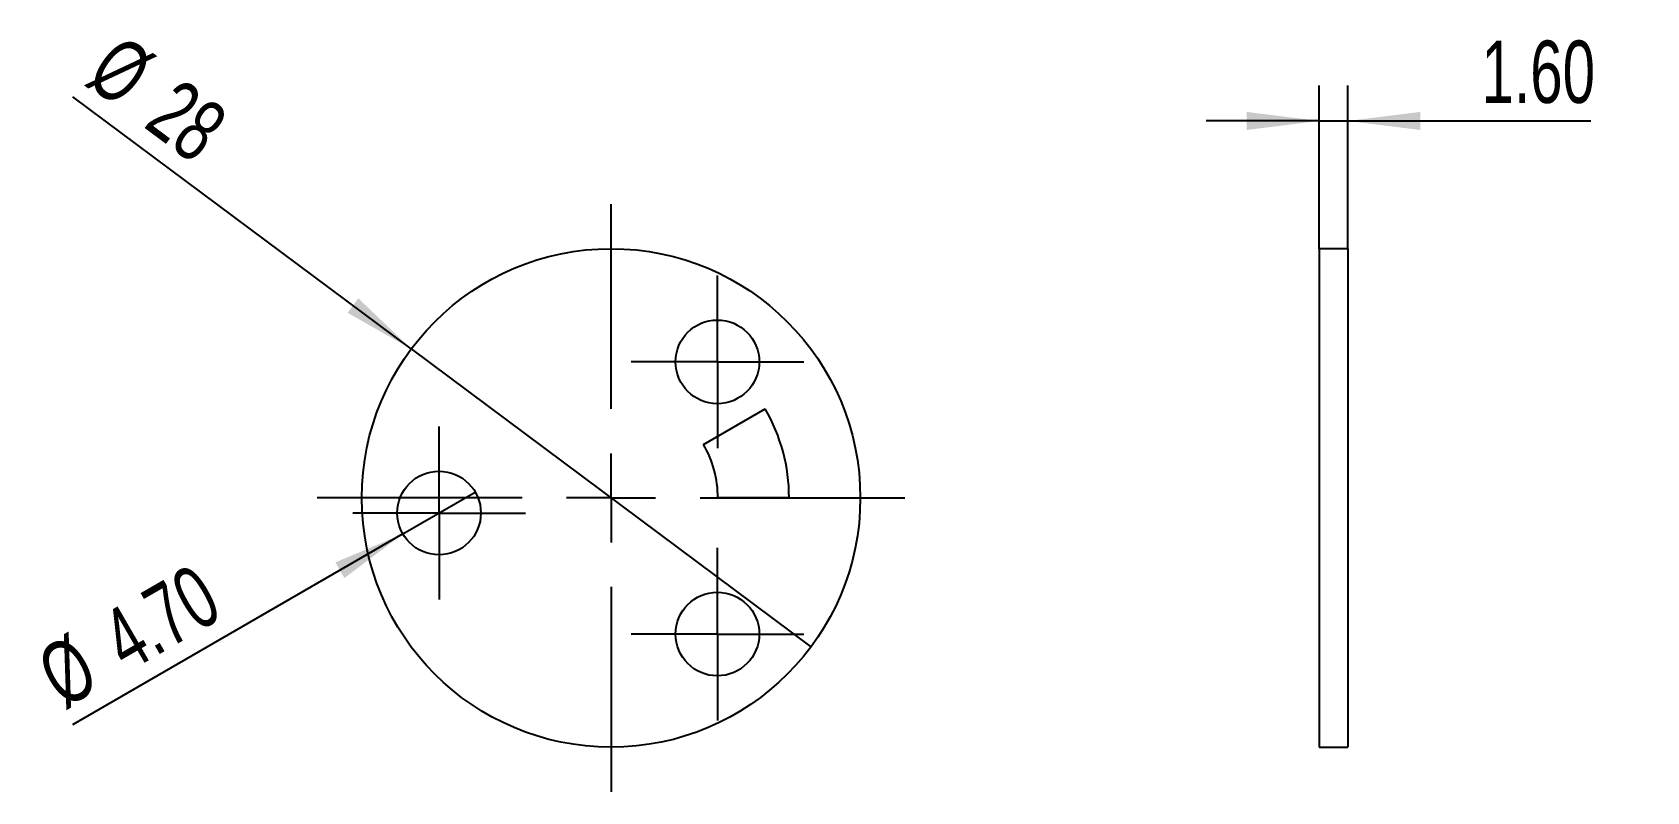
# Model space of a CAD drawing. Header units: millimetres. Extents: x 91.5 to 182.2, y 108.5 to 151.2.
import ezdxf

# ---------------------------------------------------------------- set-up
doc = ezdxf.new("R2010")
doc.units = ezdxf.units.MM
doc.layers.add('图框', color=7, linetype='Continuous')
doc.styles.add('SLDTEXTSTYLE0', font='TXT', dxfattribs={"width": 0.7})
doc.dimstyles.new('SLDDIMSTYLE0', dxfattribs={"dimtxt": 3.5, "dimasz": 4.08, "dimexe": 0, "dimexo": 0.0625, "dimgap": 0.875, "dimtad": 2, "dimrnd": 1e-09, "dimzin": 12, "dimdsep": 46, "dimtxsty": 'SLDTEXTSTYLE0', "dimblk1": 'NONE', "dimsah": 1, "dimcen": 0, "dimadec": 0, "dimazin": 3, "dimtfac": 1, "dimtmove": 0, "dimatfit": 3, "dimldrblk": 'NONE', "dimfxl": 1, "dimfrac": 2, "dimtolj": 1, "dimtzin": 12, "dimarcsym": 0})
doc.dimstyles.new('SLDDIMSTYLE1', dxfattribs={"dimtxt": 3.5, "dimasz": 4.08, "dimexe": 0, "dimexo": 0.0625, "dimgap": 0.875, "dimtad": 2, "dimrnd": 1e-09, "dimzin": 4, "dimdsep": 46, "dimtxsty": 'SLDTEXTSTYLE0', "dimblk1": 'NONE', "dimsah": 1, "dimcen": 0, "dimadec": 0, "dimazin": 1, "dimtfac": 1, "dimtmove": 0, "dimatfit": 3, "dimldrblk": 'NONE', "dimfxl": 1, "dimfrac": 2, "dimtolj": 1, "dimtzin": 12, "dimarcsym": 0})
doc.dimstyles.new('SLDDIMSTYLE2', dxfattribs={"dimtxt": 3.5, "dimasz": 4.08, "dimexe": 0, "dimexo": 0.0625, "dimgap": 0.875, "dimtad": 2, "dimrnd": 1e-09, "dimzin": 4, "dimdsep": 46, "dimtxsty": 'SLDTEXTSTYLE0', "dimsah": 1, "dimcen": 0.09, "dimadec": 0, "dimazin": 1, "dimtfac": 1, "dimtmove": 0, "dimatfit": 0, "dimfxl": 1, "dimfrac": 2, "dimtolj": 1, "dimtzin": 12, "dimarcsym": 0})

# ---------------------------------------------------------------- blocks, each defined once
blk = doc.blocks.new('_D')
at = {"layer": '图框'}
for q in [(93.753, 147.559), (135.206, 116.659)]:
    blk.add_line((112.757, 133.393), q, dxfattribs=at)
blk.add_solid([(112.757, 133.393), (109.789, 136.238), (109.182, 135.424)], dxfattribs=at)
at = {"layer": '图框', "char_height": 3.5, "attachment_point": 1, "rotation": 323.29886, "style": 'SLDTEXTSTYLE0'}
for s, insert in [('%%c', (96.453, 151.181)), ('28', (99.743, 148.71))]:
    blk.add_mtext(s, dxfattribs=dict(at, insert=insert))
blk = doc.blocks.new('_None')
blk = doc.blocks.new('_D_1')
at = {"layer": '图框'}
for q in [(116.353, 125.355), (93.722, 112.289)]:
    blk.add_line((112.283, 123.005), q, dxfattribs=at)
blk.add_solid([(112.283, 123.005), (108.496, 121.405), (109.004, 120.525)], dxfattribs=at)
at = {"layer": '图框', "char_height": 3.5, "attachment_point": 1, "rotation": 30, "style": 'SLDTEXTSTYLE0'}
for s, insert in [('4.70', (95.043, 118.23)), ('%%c', (91.472, 116.186))]:
    blk.add_mtext(s, dxfattribs=dict(at, insert=insert))
blk = doc.blocks.new('SW_CENTERMARKSYMBOL_0')
at = {"layer": '图框', "color": 0}
for p, q in [((0, 5), (0, 16.5)), ((0, 0), (0, 2.5)), ((-5, 0), (-16.5, 0)), ((0, 0), (-2.5, 0)), ((0, 0), (0, -2.5)), ((0, 0), (2.5, 0)), ((5, 0), (16.5, 0)), ((0, -5), (0, -16.5))]:
    blk.add_line(p, q, dxfattribs=at)
blk = doc.blocks.new('SW_CENTERMARKSYMBOL_1')
at = {"layer": '图框', "color": 0}
for p, q in [((0, 2.5), (0, 4.85)), ((0, 0), (0, 2.5)), ((-2.5, 0), (-4.85, 0)), ((0, 0), (-2.5, 0)), ((0, 0), (0, -2.5)), ((0, 0), (2.5, 0)), ((2.5, 0), (4.85, 0)), ((0, -2.5), (0, -4.85))]:
    blk.add_line(p, q, dxfattribs=at)
blk = doc.blocks.new('SW_CENTERMARKSYMBOL_2')
at = {"layer": '图框', "color": 0}
for p, q in [((0, 2.5), (0, 4.85)), ((0, 0), (0, 2.5)), ((-2.5, 0), (-4.85, 0)), ((0, 0), (-2.5, 0)), ((0, 0), (0, -2.5)), ((0, 0), (2.5, 0)), ((2.5, 0), (4.85, 0)), ((0, -2.5), (0, -4.85))]:
    blk.add_line(p, q, dxfattribs=at)
blk = doc.blocks.new('SW_CENTERMARKSYMBOL_3')
at = {"layer": '图框', "color": 0}
for p, q in [((0, 2.5), (0, 4.85)), ((0, 0), (0, 2.5)), ((-2.5, 0), (-4.85, 0)), ((0, 0), (-2.5, 0)), ((0, 0), (0, -2.5)), ((0, 0), (2.5, 0)), ((2.5, 0), (4.85, 0)), ((0, -2.5), (0, -4.85))]:
    blk.add_line(p, q, dxfattribs=at)
blk = doc.blocks.new('_D_2')
at = {"layer": '图框'}
for p, q in [((163.757, 139.026), (163.757, 148.201)), ((165.357, 139.026), (165.357, 148.201)), ((163.757, 146.201), (157.407, 146.201)), ((163.757, 146.201), (165.357, 146.201)), ((165.357, 146.201), (179.009, 146.201))]:
    blk.add_line(p, q, dxfattribs=at)
for points in [[(163.757, 146.201), (159.677, 146.709), (159.677, 145.693)], [(165.357, 146.201), (169.437, 145.693), (169.437, 146.709)]]:
    blk.add_solid(points, dxfattribs=at)
at = {"layer": '图框', "insert": (172.875, 150.713), "char_height": 3.5, "attachment_point": 1, "style": 'SLDTEXTSTYLE0'}
blk.add_mtext('1.60', dxfattribs=at)

msp = doc.modelspace()

# ---------------------------------------------------------------- linework, layer by layer
at = {"color": 7, "linetype": 'Continuous', "lineweight": 25}
for p, q in [((165.357, 139.026), (163.757, 139.026)), ((163.757, 139.026), (163.757, 111.026)), ((165.357, 139.026), (165.357, 111.026)), ((129.178, 128.026), (132.642, 130.026)), ((133.981, 125.026), (129.981, 125.026)), ((163.757, 111.026), (165.357, 111.026))]:
    msp.add_line(p, q, dxfattribs=at)
for centre, radius in [((123.981, 125.026), 14), ((129.953, 132.67), 2.35), ((114.318, 124.18), 2.35), ((129.953, 117.382), 2.35)]:
    msp.add_circle(centre, radius, dxfattribs=at)
for radius in [10, 6]:
    msp.add_arc((123.981, 125.026), radius, 0, 30, dxfattribs=at)

# ---------------------------------------------------------------- block references
at = {"layer": '图框'}
for name, p in [('SW_CENTERMARKSYMBOL_0', (123.981, 125.026)), ('SW_CENTERMARKSYMBOL_3', (129.953, 132.67)), ('SW_CENTERMARKSYMBOL_2', (114.318, 124.18)), ('SW_CENTERMARKSYMBOL_1', (129.953, 117.382))]:
    msp.add_blockref(name, p, dxfattribs=at)

# ---------------------------------------------------------------- dimensions: what is measured, and where the dimension line sits
for p1, p2, dimstyle, picture, middle in [((135.206, 116.659), (112.757, 133.393), 'SLDDIMSTYLE0', '_D', (96.548, 145.475)), ((116.353, 125.355), (112.283, 123.005), 'SLDDIMSTYLE1', '_D_1', (97.997, 114.757))]:
    dim = msp.add_diameter_dim_2p(p1=p1, p2=p2, dimstyle=dimstyle, dxfattribs=at)
    dim.commit()
    dim.dimension.update_dxf_attribs({"geometry": picture, "text_midpoint": middle, "dimtype": 163})
dim = msp.add_linear_dim(base=(165.357, 146.201), p1=(163.757, 139.026), p2=(165.357, 139.026), dimstyle='SLDDIMSTYLE2', dxfattribs=at)
dim.commit()
dim.dimension.update_dxf_attribs({"geometry": '_D_2', "text_midpoint": (175.942, 146.201), "dimtype": 160})

doc.saveas('drawing.dxf')
